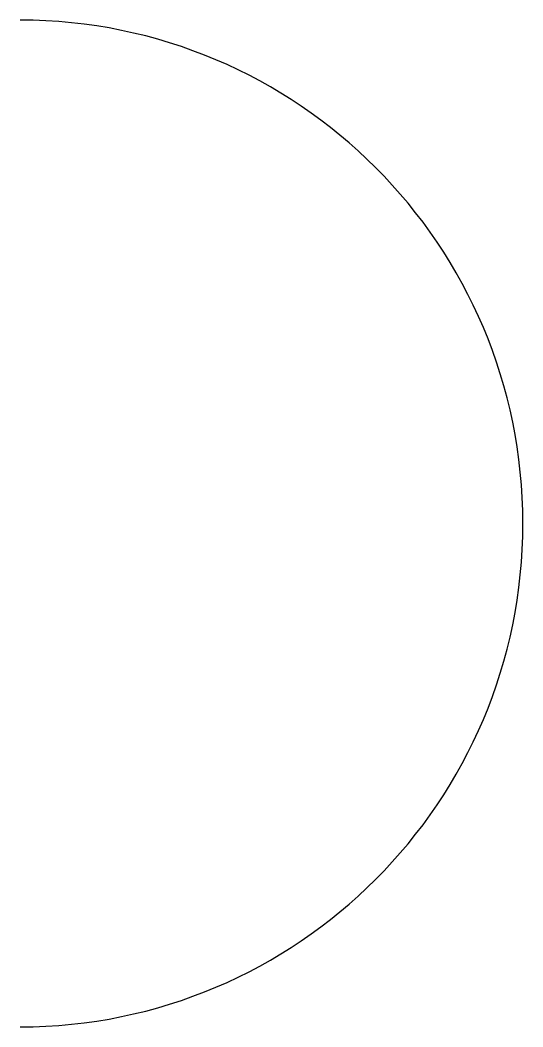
# Model space of a CAD drawing. Header units: millimetres. Extents: x 0 to 1, y 0 to 2.
import ezdxf

# ---------------------------------------------------------------- set-up
doc = ezdxf.new("R2010")
doc.units = ezdxf.units.MM
doc.layers.add('SYMB_FIL_FIN', color=1, linetype='Continuous')

msp = doc.modelspace()

# ---------------------------------------------------------------- linework, layer by layer
at = {"layer": 'SYMB_FIL_FIN'}
msp.add_arc((0, 1), 1, 270, 90, dxfattribs=at)

doc.saveas('drawing.dxf')
